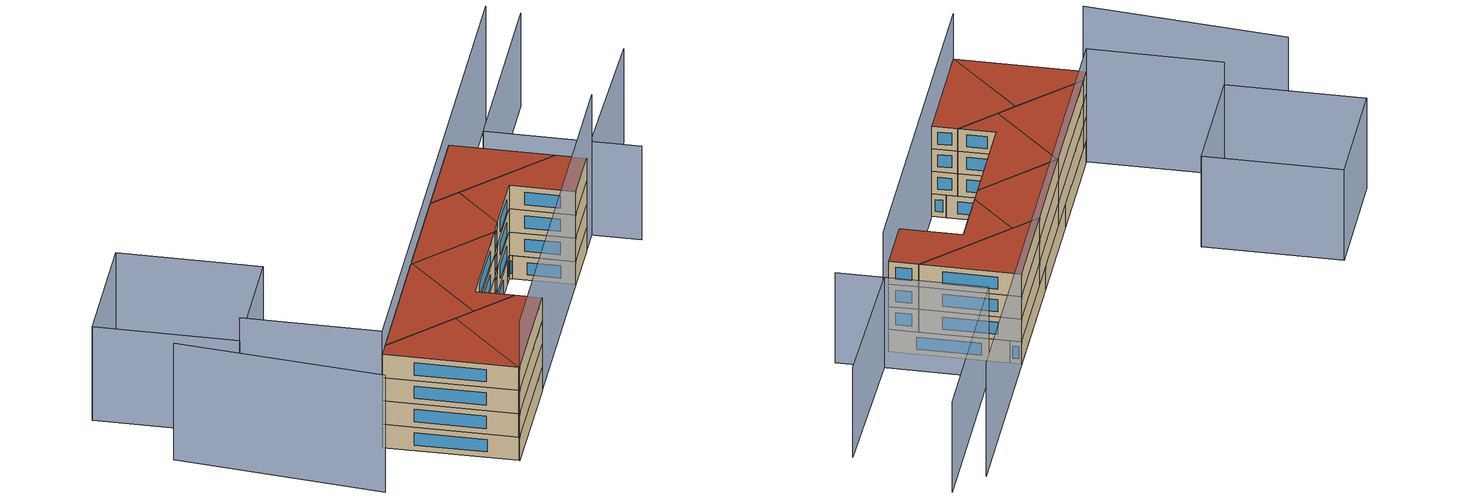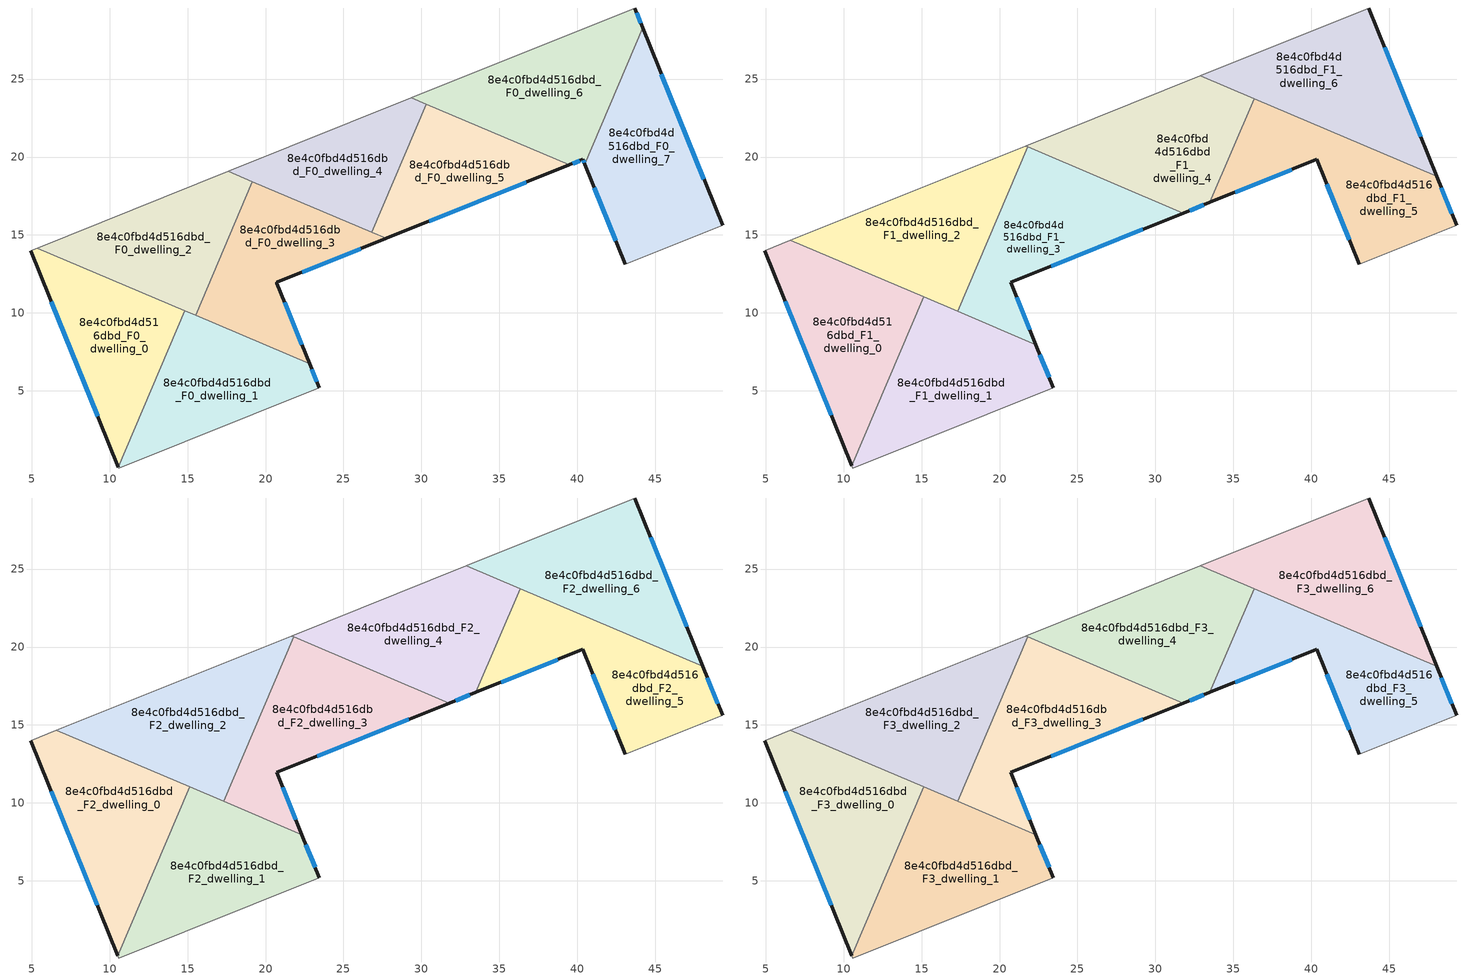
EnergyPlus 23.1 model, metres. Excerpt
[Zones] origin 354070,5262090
8e4c0fbd4d516dbd_F0_dwelling_0
 floor ground (EU_floor_Construction): 14.82,10.14 10.56,0.11 4.95,13.99 5.36,14.15 z0
 wall outside (EU_wall_Construction): 4.95,13.99 10.56,0.11 z0:3
 wall to 8e4c0fbd4d516dbd_F0_dwelling_1 (EU_wall_Construction): 10.56,0.11 14.82,10.14 z0:3
 wall adiabatic (EU_wall_Construction): 5.36,14.15 4.95,13.99 z0:3
 wall to 8e4c0fbd4d516dbd_F0_dwelling_2 (EU_wall_Construction): 14.82,10.14 5.36,14.15 z0:3
 window (EU_Window_Construction): 6.27,10.73 9.24,3.37 z0.7:2.3
8e4c0fbd4d516dbd_F0_dwelling_1
 floor ground (EU_floor_Construction): 22.82,6.74 23.44,5.21 10.58,0.05 10.56,0.11 14.82,10.14 z0
 wall outside (EU_wall_Construction): 23.44,5.21 22.82,6.74 z0:3
 wall adiabatic (EU_wall_Construction): 10.56,0.11 10.58,0.05 23.44,5.21 z0:3
 wall to 8e4c0fbd4d516dbd_F0_dwelling_3 (EU_wall_Construction): 22.82,6.74 15.51,9.84 z0:3
 wall to 8e4c0fbd4d516dbd_F0_dwelling_2 (EU_wall_Construction): 15.51,9.84 14.82,10.14 z0:3
 window (EU_Window_Construction): 23.3,5.57 22.97,6.38 z0.7:2.3
8e4c0fbd4d516dbd_F0_dwelling_2
 floor ground (EU_floor_Construction): 19.16,18.43 15.51,9.84 5.36,14.15 17.61,19.08 z0
 wall to 8e4c0fbd4d516dbd_F0_dwelling_3 (EU_wall_Construction): 15.51,9.84 19.16,18.43 z0:3
 wall adiabatic (EU_wall_Construction): 17.61,19.08 5.36,14.15 z0:3
 wall to 8e4c0fbd4d516dbd_F0_dwelling_4 (EU_wall_Construction): 19.16,18.43 17.61,19.08 z0:3
 ceiling adiabatic (EU_roof_Construction): 15.88,10.71 19.16,18.43 17.61,19.08 6.59,14.65 z3; 15.51,9.84 15.88,10.71 15.12,11.03 14.76,10.16 z3
8e4c0fbd4d516dbd_F0_dwelling_3
 floor ground (EU_floor_Construction): 27.75,14.78 20.72,11.95 20.73,11.91 22.82,6.74 15.51,9.84 19.16,18.43 z0
 wall outside (EU_wall_Construction): 22.82,6.74 20.73,11.91 20.72,11.95 27.75,14.78 z0:3
 wall to 8e4c0fbd4d516dbd_F0_dwelling_5 (EU_wall_Construction): 27.75,14.78 26.81,15.18 z0:3
 wall to 8e4c0fbd4d516dbd_F0_dwelling_4 (EU_wall_Construction): 26.81,15.18 19.16,18.43 z0:3
 window (EU_Window_Construction): 22.33,7.95 21.22,10.7 / 22.37,12.61 26.1,14.11 z0.7:2.3
 ceiling adiabatic (EU_roof_Construction): 17.32,10.09 20.6,17.81 19.16,18.43 15.88,10.71 z3; 22.82,6.74 22.33,7.97 15.88,10.71 15.51,9.84 z3
8e4c0fbd4d516dbd_F0_dwelling_4
 floor ground (EU_floor_Construction): 30.3,23.4 26.81,15.18 17.61,19.08 29.36,23.8 z0
 wall to 8e4c0fbd4d516dbd_F0_dwelling_5 (EU_wall_Construction): 26.81,15.18 30.3,23.4 z0:3
 wall adiabatic (EU_wall_Construction): 29.36,23.8 17.61,19.08 z0:3
 wall to 8e4c0fbd4d516dbd_F0_dwelling_6 (EU_wall_Construction): 30.3,23.4 29.36,23.8 z0:3
 ceiling adiabatic (EU_roof_Construction): 20.6,17.81 21.8,20.64 21.65,20.71 17.61,19.08 z3
8e4c0fbd4d516dbd_F0_dwelling_5
 floor ground (EU_floor_Construction): 39.5,19.5 27.75,14.78 26.81,15.18 30.3,23.4 z0
 wall outside (EU_wall_Construction): 27.75,14.78 39.5,19.5 z0:3
 wall to 8e4c0fbd4d516dbd_F0_dwelling_6 (EU_wall_Construction): 39.5,19.5 30.3,23.4 z0:3
 window (EU_Window_Construction): 30.51,15.89 36.74,18.39 z0.7:2.3
8e4c0fbd4d516dbd_F0_dwelling_6
 floor ground (EU_floor_Construction): 43.68,29.56 44.19,28.29 40.48,19.55 40.36,19.85 39.5,19.5 29.36,23.8 z0
 wall outside (EU_wall_Construction): 44.19,28.29 43.68,29.56 / 39.5,19.5 40.36,19.85 40.48,19.55 z0:3
 wall adiabatic (EU_wall_Construction): 43.68,29.56 29.36,23.8 z0:3
 wall to 8e4c0fbd4d516dbd_F0_dwelling_7 (EU_wall_Construction): 40.48,19.55 44.19,28.29 z0:3
 window (EU_Window_Construction): 44.07,28.59 43.8,29.26 / 40.39,19.78 40.46,19.62 / 39.7,19.58 40.16,19.76 z0.7:2.3
8e4c0fbd4d516dbd_F0_dwelling_7
 floor ground (EU_floor_Construction): 44.19,28.29 49.32,15.61 43.09,13.11 40.48,19.55 z0
 wall outside (EU_wall_Construction): 40.48,19.55 43.09,13.11 / 49.32,15.61 44.19,28.29 z0:3
 wall adiabatic (EU_wall_Construction): 43.09,13.11 49.32,15.61 z0:3
 window (EU_Window_Construction): 41.1,18.04 42.48,14.62 / 48.12,18.59 45.4,25.32 z0.7:2.3
8e4c0fbd4d516dbd_F1_dwelling_0
 floor to 8e4c0fbd4d516dbd_F0_dwelling_0 (EU_floor_Construction): 14.76,10.16 10.53,0.19 4.95,13.99 5.36,14.15 z3
 floor to 8e4c0fbd4d516dbd_F0_dwelling_2 (EU_floor_Construction): 15.12,11.03 14.76,10.16 5.36,14.15 6.59,14.65 z3
 wall outside (EU_wall_Construction): 4.95,13.99 10.53,0.19 z3:6
 wall to 8e4c0fbd4d516dbd_F1_dwelling_1 (EU_wall_Construction): 10.53,0.19 15.12,11.03 z3:6
 wall adiabatic (EU_wall_Construction): 6.59,14.65 4.95,13.99 z3:6
 wall to 8e4c0fbd4d516dbd_F1_dwelling_2 (EU_wall_Construction): 15.12,11.03 6.59,14.65 z3:6
 window (EU_Window_Construction): 6.26,10.75 9.22,3.43 z3.7:5.3
8e4c0fbd4d516dbd_F1_dwelling_1
 floor to 8e4c0fbd4d516dbd_F0_dwelling_1 (EU_floor_Construction): 22.82,6.74 23.44,5.21 10.58,0.05 10.56,0.11 14.82,10.14 z3
 floor to 8e4c0fbd4d516dbd_F0_dwelling_0 (EU_floor_Construction): 14.82,10.14 10.56,0.11 10.53,0.19 14.76,10.16 z3
 floor adiabatic (EU_floor_Construction): 22.33,7.97 22.82,6.74 14.76,10.16 15.12,11.03 z3
 wall outside (EU_wall_Construction): 23.44,5.21 22.33,7.97 z3:6
 wall adiabatic (EU_wall_Construction): 10.53,0.19 10.58,0.05 23.44,5.21 z3:6
 wall to 8e4c0fbd4d516dbd_F1_dwelling_3 (EU_wall_Construction): 22.33,7.97 17.32,10.09 z3:6
 wall to 8e4c0fbd4d516dbd_F1_dwelling_2 (EU_wall_Construction): 17.32,10.09 15.12,11.03 z3:6
 window (EU_Window_Construction): 23.18,5.86 22.59,7.32 z3.7:5.3
8e4c0fbd4d516dbd_F1_dwelling_2
 floor adiabatic (EU_floor_Construction): 21.8,20.64 17.32,10.09 6.59,14.65 21.65,20.71 z3
 wall to 8e4c0fbd4d516dbd_F1_dwelling_3 (EU_wall_Construction): 17.32,10.09 21.8,20.64 z3:6
 wall adiabatic (EU_wall_Construction): 21.65,20.71 6.59,14.65 z3:6
 wall to 8e4c0fbd4d516dbd_F1_dwelling_4 (EU_wall_Construction): 21.8,20.64 21.65,20.71 z3:6
8e4c0fbd4d516dbd_F1_dwelling_3
 floor to 8e4c0fbd4d516dbd_F0_dwelling_3 (EU_floor_Construction): 27.75,14.78 20.72,11.95 20.73,11.91 22.33,7.97 17.32,10.09 20.6,17.81 z3
 floor to 8e4c0fbd4d516dbd_F0_dwelling_4 (EU_floor_Construction): 28.01,18.01 26.81,15.18 20.6,17.81 21.8,20.64 z3
 floor to 8e4c0fbd4d516dbd_F0_dwelling_5 (EU_floor_Construction): 31.79,16.4 27.75,14.78 26.81,15.18 28.01,18.01 z3
 wall outside (EU_wall_Construction): 22.33,7.97 20.72,11.95 31.79,16.4 z3:6
 wall to 8e4c0fbd4d516dbd_F1_dwelling_4 (EU_wall_Construction): 31.79,16.4 21.8,20.64 z3:6
 window (EU_Window_Construction): 21.95,8.9 21.09,11.02 / 23.32,13 29.19,15.36 z3.7:5.3
8e4c0fbd4d516dbd_F1_dwelling_4
 floor to 8e4c0fbd4d516dbd_F0_dwelling_5 (EU_floor_Construction): 35.28,21.29 33.5,17.09 31.79,16.4 28.01,18.01 30.3,23.4 z3
 floor to 8e4c0fbd4d516dbd_F0_dwelling_4 (EU_floor_Construction): 30.3,23.4 28.01,18.01 21.65,20.71 29.36,23.8 z3
 floor to 8e4c0fbd4d516dbd_F0_dwelling_6 (EU_floor_Construction): 36.33,23.75 35.28,21.29 29.36,23.8 32.88,25.22 z3
 wall outside (EU_wall_Construction): 31.79,16.4 33.5,17.09 z3:6
 wall adiabatic (EU_wall_Construction): 32.88,25.22 21.65,20.71 z3:6
 wall to 8e4c0fbd4d516dbd_F1_dwelling_5 (EU_wall_Construction): 33.5,17.09 36.33,23.75 z3:6
 wall to 8e4c0fbd4d516dbd_F1_dwelling_6 (EU_wall_Construction): 36.33,23.75 32.88,25.22 z3:6
 window (EU_Window_Construction): 32.19,16.56 33.1,16.93 z3.7:5.3
8e4c0fbd4d516dbd_F1_dwelling_5
 floor to 8e4c0fbd4d516dbd_F0_dwelling_5 (EU_floor_Construction): 39.5,19.5 33.5,17.09 35.28,21.29 z3
 floor to 8e4c0fbd4d516dbd_F0_dwelling_7 (EU_floor_Construction): 48.04,18.78 49.32,15.61 43.09,13.11 40.48,19.55 41.36,21.62 z3
 floor to 8e4c0fbd4d516dbd_F0_dwelling_6 (EU_floor_Construction): 41.36,21.61 40.48,19.55 40.36,19.85 39.5,19.5 35.28,21.29 36.33,23.75 z3
 wall outside (EU_wall_Construction): 49.32,15.61 48.04,18.78 / 33.5,17.09 40.36,19.85 43.09,13.11 z3:6
 wall adiabatic (EU_wall_Construction): 43.09,13.11 49.32,15.61 z3:6
 wall to 8e4c0fbd4d516dbd_F1_dwelling_6 (EU_wall_Construction): 48.04,18.78 36.33,23.75 z3:6
 window (EU_Window_Construction): 49.02,16.35 48.34,18.03 / 41,18.26 42.45,14.69 / 35.11,17.73 38.75,19.2 z3.7:5.3
8e4c0fbd4d516dbd_F1_dwelling_6
 floor to 8e4c0fbd4d516dbd_F0_dwelling_6 (EU_floor_Construction): 43.68,29.56 44.19,28.29 41.36,21.61 32.88,25.22 z3
 floor to 8e4c0fbd4d516dbd_F0_dwelling_7 (EU_floor_Construction): 44.19,28.29 48.04,18.78 41.36,21.61 z3
 wall outside (EU_wall_Construction): 48.04,18.78 43.68,29.56 z3:6
 wall adiabatic (EU_wall_Construction): 43.68,29.56 32.88,25.22 z3:6
 window (EU_Window_Construction): 47.02,21.31 44.71,27.03 z3.7:5.3
8e4c0fbd4d516dbd_F2_dwelling_0
 floor to 8e4c0fbd4d516dbd_F1_dwelling_0 (EU_floor_Construction): 15.12,11.03 10.53,0.19 4.95,13.99 6.59,14.65 z6
 wall outside (EU_wall_Construction): 4.95,13.99 10.53,0.19 z6:9
 wall to 8e4c0fbd4d516dbd_F2_dwelling_1 (EU_wall_Construction): 10.53,0.19 15.12,11.03 z6:9
 wall adiabatic (EU_wall_Construction): 6.59,14.65 4.95,13.99 z6:9
 wall to 8e4c0fbd4d516dbd_F2_dwelling_2 (EU_wall_Construction): 15.12,11.03 6.59,14.65 z6:9
 window (EU_Window_Construction): 6.26,10.75 9.22,3.43 z6.7:8.3
8e4c0fbd4d516dbd_F2_dwelling_1
 floor to 8e4c0fbd4d516dbd_F1_dwelling_1 (EU_floor_Construction): 22.33,7.97 23.44,5.21 10.58,0.05 10.53,0.19 15.12,11.03 z6
 wall outside (EU_wall_Construction): 23.44,5.21 22.33,7.97 z6:9
 wall adiabatic (EU_wall_Construction): 10.53,0.19 10.58,0.05 23.44,5.21 z6:9
 wall to 8e4c0fbd4d516dbd_F2_dwelling_3 (EU_wall_Construction): 22.33,7.97 17.32,10.09 z6:9
 wall to 8e4c0fbd4d516dbd_F2_dwelling_2 (EU_wall_Construction): 17.32,10.09 15.12,11.03 z6:9
 window (EU_Window_Construction): 23.18,5.86 22.59,7.32 z6.7:8.3
8e4c0fbd4d516dbd_F2_dwelling_2
 floor to 8e4c0fbd4d516dbd_F1_dwelling_2 (EU_floor_Construction): 21.8,20.64 17.32,10.09 6.59,14.65 21.65,20.71 z6
 wall to 8e4c0fbd4d516dbd_F2_dwelling_3 (EU_wall_Construction): 17.32,10.09 21.8,20.64 z6:9
 wall adiabatic (EU_wall_Construction): 21.65,20.71 6.59,14.65 z6:9
 wall to 8e4c0fbd4d516dbd_F2_dwelling_4 (EU_wall_Construction): 21.8,20.64 21.65,20.71 z6:9
8e4c0fbd4d516dbd_F2_dwelling_3
 floor to 8e4c0fbd4d516dbd_F1_dwelling_3 (EU_floor_Construction): 31.79,16.4 20.72,11.95 22.33,7.97 17.32,10.09 21.8,20.64 z6
 wall outside (EU_wall_Construction): 22.33,7.97 20.72,11.95 31.79,16.4 z6:9
 wall to 8e4c0fbd4d516dbd_F2_dwelling_4 (EU_wall_Construction): 31.79,16.4 21.8,20.64 z6:9
 window (EU_Window_Construction): 21.95,8.9 21.09,11.02 / 23.32,13 29.19,15.36 z6.7:8.3
8e4c0fbd4d516dbd_F2_dwelling_4
 floor to 8e4c0fbd4d516dbd_F1_dwelling_4 (EU_floor_Construction): 36.33,23.75 33.5,17.09 31.79,16.4 21.65,20.71 32.88,25.22 z6
 wall outside (EU_wall_Construction): 31.79,16.4 33.5,17.09 z6:9
 wall adiabatic (EU_wall_Construction): 32.88,25.22 21.65,20.71 z6:9
 wall to 8e4c0fbd4d516dbd_F2_dwelling_5 (EU_wall_Construction): 33.5,17.09 36.33,23.75 z6:9
 wall to 8e4c0fbd4d516dbd_F2_dwelling_6 (EU_wall_Construction): 36.33,23.75 32.88,25.22 z6:9
 window (EU_Window_Construction): 32.19,16.56 33.1,16.93 z6.7:8.3
8e4c0fbd4d516dbd_F2_dwelling_5
 floor to 8e4c0fbd4d516dbd_F1_dwelling_5 (EU_floor_Construction): 48.04,18.78 49.32,15.61 43.09,13.11 40.36,19.85 33.5,17.09 36.33,23.75 z6
 wall outside (EU_wall_Construction): 49.32,15.61 48.04,18.78 / 33.5,17.09 40.36,19.85 43.09,13.11 z6:9
 wall adiabatic (EU_wall_Construction): 43.09,13.11 49.32,15.61 z6:9
 wall to 8e4c0fbd4d516dbd_F2_dwelling_6 (EU_wall_Construction): 48.04,18.78 36.33,23.75 z6:9
 window (EU_Window_Construction): 49.02,16.35 48.34,18.03 / 41,18.26 42.45,14.69 / 35.11,17.73 38.75,19.2 z6.7:8.3
8e4c0fbd4d516dbd_F2_dwelling_6
 floor to 8e4c0fbd4d516dbd_F1_dwelling_6 (EU_floor_Construction): 43.68,29.56 48.04,18.78 32.88,25.22 z6
 wall outside (EU_wall_Construction): 48.04,18.78 43.68,29.56 z6:9
 wall adiabatic (EU_wall_Construction): 43.68,29.56 32.88,25.22 z6:9
 window (EU_Window_Construction): 47.02,21.31 44.71,27.03 z6.7:8.3
8e4c0fbd4d516dbd_F3_dwelling_0
 floor to 8e4c0fbd4d516dbd_F2_dwelling_0 (EU_floor_Construction): 15.12,11.03 10.53,0.19 4.95,13.99 6.59,14.65 z9
 wall outside (EU_wall_Construction): 4.95,13.99 10.53,0.19 z9:12
 wall to 8e4c0fbd4d516dbd_F3_dwelling_1 (EU_wall_Construction): 10.53,0.19 15.12,11.03 z9:12
 wall adiabatic (EU_wall_Construction): 6.59,14.65 4.95,13.99 z9:12
 wall to 8e4c0fbd4d516dbd_F3_dwelling_2 (EU_wall_Construction): 15.12,11.03 6.59,14.65 z9:12
 window (EU_Window_Construction): 6.26,10.75 9.22,3.43 z9.7:11.3
 roof outside (EU_roof_Construction): 10.53,0.19 15.12,11.03 6.59,14.65 4.95,13.99 z12
8e4c0fbd4d516dbd_F3_dwelling_1
 floor to 8e4c0fbd4d516dbd_F2_dwelling_1 (EU_floor_Construction): 22.33,7.97 23.44,5.21 10.58,0.05 10.53,0.19 15.12,11.03 z9
 wall outside (EU_wall_Construction): 23.44,5.21 22.33,7.97 z9:12
 wall adiabatic (EU_wall_Construction): 10.53,0.19 10.58,0.05 23.44,5.21 z9:12
 wall to 8e4c0fbd4d516dbd_F3_dwelling_3 (EU_wall_Construction): 22.33,7.97 17.32,10.09 z9:12
 wall to 8e4c0fbd4d516dbd_F3_dwelling_2 (EU_wall_Construction): 17.32,10.09 15.12,11.03 z9:12
 window (EU_Window_Construction): 23.18,5.86 22.59,7.32 z9.7:11.3
 roof outside (EU_roof_Construction): 23.44,5.21 22.33,7.97 15.12,11.03 10.53,0.19 10.58,0.05 z12
8e4c0fbd4d516dbd_F3_dwelling_2
 floor to 8e4c0fbd4d516dbd_F2_dwelling_2 (EU_floor_Construction): 21.8,20.64 17.32,10.09 6.59,14.65 21.65,20.71 z9
 wall to 8e4c0fbd4d516dbd_F3_dwelling_3 (EU_wall_Construction): 17.32,10.09 21.8,20.64 z9:12
 wall adiabatic (EU_wall_Construction): 21.65,20.71 6.59,14.65 z9:12
 wall to 8e4c0fbd4d516dbd_F3_dwelling_4 (EU_wall_Construction): 21.8,20.64 21.65,20.71 z9:12
 roof outside (EU_roof_Construction): 17.32,10.09 21.8,20.64 21.65,20.71 6.59,14.65 z12
8e4c0fbd4d516dbd_F3_dwelling_3
 floor to 8e4c0fbd4d516dbd_F2_dwelling_3 (EU_floor_Construction): 31.79,16.4 20.72,11.95 22.33,7.97 17.32,10.09 21.8,20.64 z9
 wall outside (EU_wall_Construction): 22.33,7.97 20.72,11.95 31.79,16.4 z9:12
 wall to 8e4c0fbd4d516dbd_F3_dwelling_4 (EU_wall_Construction): 31.79,16.4 21.8,20.64 z9:12
 window (EU_Window_Construction): 21.95,8.9 21.09,11.02 / 23.32,13 29.19,15.36 z9.7:11.3
 roof outside (EU_roof_Construction): 31.79,16.4 21.8,20.64 17.32,10.09 22.33,7.97 20.72,11.95 z12
8e4c0fbd4d516dbd_F3_dwelling_4
 floor to 8e4c0fbd4d516dbd_F2_dwelling_4 (EU_floor_Construction): 36.33,23.75 33.5,17.09 31.79,16.4 21.65,20.71 32.88,25.22 z9
 wall outside (EU_wall_Construction): 31.79,16.4 33.5,17.09 z9:12
 wall adiabatic (EU_wall_Construction): 32.88,25.22 21.65,20.71 z9:12
 wall to 8e4c0fbd4d516dbd_F3_dwelling_5 (EU_wall_Construction): 33.5,17.09 36.33,23.75 z9:12
 wall to 8e4c0fbd4d516dbd_F3_dwelling_6 (EU_wall_Construction): 36.33,23.75 32.88,25.22 z9:12
 window (EU_Window_Construction): 32.19,16.56 33.1,16.93 z9.7:11.3
 roof outside (EU_roof_Construction): 33.5,17.09 36.33,23.75 32.88,25.22 21.65,20.71 31.79,16.4 z12
8e4c0fbd4d516dbd_F3_dwelling_5
 floor to 8e4c0fbd4d516dbd_F2_dwelling_5 (EU_floor_Construction): 48.04,18.78 49.32,15.61 43.09,13.11 40.36,19.85 33.5,17.09 36.33,23.75 z9
 wall outside (EU_wall_Construction): 49.32,15.61 48.04,18.78 / 33.5,17.09 40.36,19.85 43.09,13.11 z9:12
 wall adiabatic (EU_wall_Construction): 43.09,13.11 49.32,15.61 z9:12
 wall to 8e4c0fbd4d516dbd_F3_dwelling_6 (EU_wall_Construction): 48.04,18.78 36.33,23.75 z9:12
 window (EU_Window_Construction): 49.02,16.35 48.34,18.03 / 41,18.26 42.45,14.69 / 35.11,17.73 38.75,19.2 z9.7:11.3
 roof outside (EU_roof_Construction): 49.32,15.61 48.04,18.78 36.33,23.75 33.5,17.09 40.36,19.85 43.09,13.11 z12
8e4c0fbd4d516dbd_F3_dwelling_6
 floor to 8e4c0fbd4d516dbd_F2_dwelling_6 (EU_floor_Construction): 43.68,29.56 48.04,18.78 32.88,25.22 z9
 wall outside (EU_wall_Construction): 48.04,18.78 43.68,29.56 z9:12
 wall adiabatic (EU_wall_Construction): 43.68,29.56 32.88,25.22 z9:12
 window (EU_Window_Construction): 47.02,21.31 44.71,27.03 z9.7:11.3
 roof outside (EU_roof_Construction): 48.04,18.78 43.68,29.56 32.88,25.22 z12
shading: 10.58,0.05 52.38,16.84 z0:18; 52.34,16.95 69.68,23.52 / 54.39,11.79 47.93,27.86 / 47.93,27.86 69.8,36.65 / -0.88,28.41 -6.92,43.34 / -6.92,43.34 6.8,48.89 / 6.8,48.89 12.84,33.95 / 12.84,33.95 -0.88,28.41 z0:12; -8.91,31.84 -2.3,9.1 / 65.1,38.19 4.92,13.98 / 4.92,13.98 -0.89,28.44 z0:15
[Building]
EU S2 Campaign: North Axis=0; Terrain=City; Solar Distribution=FullExterior
[Site:Location]
Budapest.Ferenc.Liszt.Intl.AP: Latitude=47.437; Longitude=19.256; Time Zone=1; Elevation=185
[SizingPeriod:WeatherFileDays]
AnnualSizingPeriod: Begin Month=1; Begin Day of Month=1; End Month=12; End Day of Month=31; Day of Week for Start Day=Monday; Use Weather File Daylight Saving Period=No; Use Weather File Rain and Snow Indicators=No
[MATERIAL]
EU_InternalMass_Material: Roughness=MediumRough; Thickness=0.1; Conductivity=1; Density=1800; Specific Heat=900; Thermal Absorptance=0.9; Solar Absorptance=0.7; Visible Absorptance=0.7
[MATERIAL:NOMASS] Roughness=MediumRough; Thermal Absorptance=0.9; Solar Absorptance=0.7; Visible Absorptance=0.7
Name | Thermal Resistance
EU_wall_NoMass | 0.832559
EU_roof_NoMass | 1.39638
EU_floor_NoMass | 0.872794
[WINDOWMATERIAL:SIMPLEGLAZINGSYSTEM]
EU_Window_SimpleGlazing: UFactor=2.79869; Solar Heat Gain Coefficient=0.75; Visible Transmittance=0.75
[CONSTRUCTION]
EU_wall_Construction: EU_wall_NoMass
EU_roof_Construction: EU_roof_NoMass
EU_floor_Construction: EU_floor_NoMass
EU_Window_Construction: EU_Window_SimpleGlazing
EU_InternalMass_Construction: EU_InternalMass_Material
[ZONE] Type=1; Multiplier=1; Ceiling Height=autocalculate; Floor Area=autocalculate; Part of Total Floor Area=Yes
Name | Volume
8e4c0fbd4d516dbd_F0_dwelling_0 | 177.802
8e4c0fbd4d516dbd_F1_dwelling_0; 8e4c0fbd4d516dbd_F2_dwelling_0; 8e4c0fbd4d516dbd_F3_dwelling_0 | 203.159
8e4c0fbd4d516dbd_F0_dwelling_1 | 177.775
8e4c0fbd4d516dbd_F1_dwelling_1; 8e4c0fbd4d516dbd_F2_dwelling_1; 8e4c0fbd4d516dbd_F3_dwelling_1 | 203.19
8e4c0fbd4d516dbd_F0_dwelling_2 | 177.764
8e4c0fbd4d516dbd_F1_dwelling_2; 8e4c0fbd4d516dbd_F2_dwelling_2; 8e4c0fbd4d516dbd_F3_dwelling_2; 8e4c0fbd4d516dbd_F1_dwelling_4; 8e4c0fbd4d516dbd_F2_dwelling_4; 8e4c0fbd4d516dbd_F3_dwelling_4 | 203.164
8e4c0fbd4d516dbd_F0_dwelling_3 | 177.768
8e4c0fbd4d516dbd_F1_dwelling_3; 8e4c0fbd4d516dbd_F2_dwelling_3; 8e4c0fbd4d516dbd_F3_dwelling_3 | 203.155
8e4c0fbd4d516dbd_F0_dwelling_4 | 147.595
8e4c0fbd4d516dbd_F0_dwelling_5 | 147.606
8e4c0fbd4d516dbd_F1_dwelling_5; 8e4c0fbd4d516dbd_F2_dwelling_5; 8e4c0fbd4d516dbd_F3_dwelling_5 | 203.185
8e4c0fbd4d516dbd_F0_dwelling_6 | 207.95
8e4c0fbd4d516dbd_F1_dwelling_6; 8e4c0fbd4d516dbd_F2_dwelling_6; 8e4c0fbd4d516dbd_F3_dwelling_6 | 203.182
8e4c0fbd4d516dbd_F0_dwelling_7 | 207.941
[INTERNALMASS] Construction=EU_InternalMass_Construction
Name | Zone or ZoneList | Surface Area
8e4c0fbd4d516dbd_F0_dwelling_0_EU_InternalMass | 8e4c0fbd4d516dbd_F0_dwelling_0 | 59.2693
8e4c0fbd4d516dbd_F0_dwelling_1_EU_InternalMass | 8e4c0fbd4d516dbd_F0_dwelling_1 | 59.2619
8e4c0fbd4d516dbd_F0_dwelling_2_EU_InternalMass | 8e4c0fbd4d516dbd_F0_dwelling_2 | 59.2555
8e4c0fbd4d516dbd_F0_dwelling_3_EU_InternalMass | 8e4c0fbd4d516dbd_F0_dwelling_3 | 59.2561
8e4c0fbd4d516dbd_F0_dwelling_4_EU_InternalMass | 8e4c0fbd4d516dbd_F0_dwelling_4 | 49.1939
8e4c0fbd4d516dbd_F0_dwelling_5_EU_InternalMass | 8e4c0fbd4d516dbd_F0_dwelling_5 | 49.2048
8e4c0fbd4d516dbd_F0_dwelling_6_EU_InternalMass | 8e4c0fbd4d516dbd_F0_dwelling_6 | 69.3163
8e4c0fbd4d516dbd_F0_dwelling_7_EU_InternalMass | 8e4c0fbd4d516dbd_F0_dwelling_7 | 69.3151
8e4c0fbd4d516dbd_F1_dwelling_0_EU_InternalMass | 8e4c0fbd4d516dbd_F1_dwelling_0 | 67.7198
8e4c0fbd4d516dbd_F1_dwelling_1_EU_InternalMass | 8e4c0fbd4d516dbd_F1_dwelling_1 | 67.7326
8e4c0fbd4d516dbd_F1_dwelling_2_EU_InternalMass | 8e4c0fbd4d516dbd_F1_dwelling_2 | 67.7193
8e4c0fbd4d516dbd_F1_dwelling_3_EU_InternalMass | 8e4c0fbd4d516dbd_F1_dwelling_3 | 67.7203
8e4c0fbd4d516dbd_F1_dwelling_4_EU_InternalMass | 8e4c0fbd4d516dbd_F1_dwelling_4 | 67.7213
8e4c0fbd4d516dbd_F1_dwelling_5_EU_InternalMass | 8e4c0fbd4d516dbd_F1_dwelling_5 | 67.7284
8e4c0fbd4d516dbd_F1_dwelling_6_EU_InternalMass | 8e4c0fbd4d516dbd_F1_dwelling_6 | 67.7272
8e4c0fbd4d516dbd_F2_dwelling_0_EU_InternalMass | 8e4c0fbd4d516dbd_F2_dwelling_0 | 67.7198
8e4c0fbd4d516dbd_F2_dwelling_1_EU_InternalMass | 8e4c0fbd4d516dbd_F2_dwelling_1 | 67.7326
8e4c0fbd4d516dbd_F2_dwelling_2_EU_InternalMass | 8e4c0fbd4d516dbd_F2_dwelling_2 | 67.7193
8e4c0fbd4d516dbd_F2_dwelling_3_EU_InternalMass | 8e4c0fbd4d516dbd_F2_dwelling_3 | 67.7203
8e4c0fbd4d516dbd_F2_dwelling_4_EU_InternalMass | 8e4c0fbd4d516dbd_F2_dwelling_4 | 67.7213
8e4c0fbd4d516dbd_F2_dwelling_5_EU_InternalMass | 8e4c0fbd4d516dbd_F2_dwelling_5 | 67.7284
8e4c0fbd4d516dbd_F2_dwelling_6_EU_InternalMass | 8e4c0fbd4d516dbd_F2_dwelling_6 | 67.7272
8e4c0fbd4d516dbd_F3_dwelling_0_EU_InternalMass | 8e4c0fbd4d516dbd_F3_dwelling_0 | 67.7198
8e4c0fbd4d516dbd_F3_dwelling_1_EU_InternalMass | 8e4c0fbd4d516dbd_F3_dwelling_1 | 67.7326
8e4c0fbd4d516dbd_F3_dwelling_2_EU_InternalMass | 8e4c0fbd4d516dbd_F3_dwelling_2 | 67.7193
8e4c0fbd4d516dbd_F3_dwelling_3_EU_InternalMass | 8e4c0fbd4d516dbd_F3_dwelling_3 | 67.7203
8e4c0fbd4d516dbd_F3_dwelling_4_EU_InternalMass | 8e4c0fbd4d516dbd_F3_dwelling_4 | 67.7213
8e4c0fbd4d516dbd_F3_dwelling_5_EU_InternalMass | 8e4c0fbd4d516dbd_F3_dwelling_5 | 67.7284
8e4c0fbd4d516dbd_F3_dwelling_6_EU_InternalMass | 8e4c0fbd4d516dbd_F3_dwelling_6 | 67.7272
[OTHEREQUIPMENT] Fuel Type=Electricity; Design Level Calculation Method=Watts/Area; Power per Zone Floor Area=1; Fraction Latent=0; Fraction Radiant=0; Fraction Lost=0; Carbon Dioxide Generation Rate=0; EndUse Subcategory=EU_Step8_InternalGains
Name | Zone or ZoneList or Space or SpaceList | Schedule
EU_Step8_InternalGain_8e4c0fbd4d516dbd_F0_dwelling_0_f000 | 8e4c0fbd4d516dbd_F0_dwelling_0 | EU_Step8_GainSchedule_8e4c0fbd4d516dbd_F0_dwelling_0_f000
EU_Step8_InternalGain_8e4c0fbd4d516dbd_F0_dwelling_1_f000 | 8e4c0fbd4d516dbd_F0_dwelling_1 | EU_Step8_GainSchedule_8e4c0fbd4d516dbd_F0_dwelling_1_f000
EU_Step8_InternalGain_8e4c0fbd4d516dbd_F0_dwelling_2_f000 | 8e4c0fbd4d516dbd_F0_dwelling_2 | EU_Step8_GainSchedule_8e4c0fbd4d516dbd_F0_dwelling_2_f000
EU_Step8_InternalGain_8e4c0fbd4d516dbd_F0_dwelling_3_f000 | 8e4c0fbd4d516dbd_F0_dwelling_3 | EU_Step8_GainSchedule_8e4c0fbd4d516dbd_F0_dwelling_3_f000
EU_Step8_InternalGain_8e4c0fbd4d516dbd_F0_dwelling_4_f000 | 8e4c0fbd4d516dbd_F0_dwelling_4 | EU_Step8_GainSchedule_8e4c0fbd4d516dbd_F0_dwelling_4_f000
EU_Step8_InternalGain_8e4c0fbd4d516dbd_F0_dwelling_5_f000 | 8e4c0fbd4d516dbd_F0_dwelling_5 | EU_Step8_GainSchedule_8e4c0fbd4d516dbd_F0_dwelling_5_f000
EU_Step8_InternalGain_8e4c0fbd4d516dbd_F0_dwelling_6_f000 | 8e4c0fbd4d516dbd_F0_dwelling_6 | EU_Step8_GainSchedule_8e4c0fbd4d516dbd_F0_dwelling_6_f000
EU_Step8_InternalGain_8e4c0fbd4d516dbd_F0_dwelling_7_f000 | 8e4c0fbd4d516dbd_F0_dwelling_7 | EU_Step8_GainSchedule_8e4c0fbd4d516dbd_F0_dwelling_7_f000
EU_Step8_InternalGain_8e4c0fbd4d516dbd_F1_dwelling_0_f000 | 8e4c0fbd4d516dbd_F1_dwelling_0 | EU_Step8_GainSchedule_8e4c0fbd4d516dbd_F1_dwelling_0_f000
EU_Step8_InternalGain_8e4c0fbd4d516dbd_F1_dwelling_1_f000 | 8e4c0fbd4d516dbd_F1_dwelling_1 | EU_Step8_GainSchedule_8e4c0fbd4d516dbd_F1_dwelling_1_f000
EU_Step8_InternalGain_8e4c0fbd4d516dbd_F1_dwelling_2_f000 | 8e4c0fbd4d516dbd_F1_dwelling_2 | EU_Step8_GainSchedule_8e4c0fbd4d516dbd_F1_dwelling_2_f000
EU_Step8_InternalGain_8e4c0fbd4d516dbd_F1_dwelling_3_f000 | 8e4c0fbd4d516dbd_F1_dwelling_3 | EU_Step8_GainSchedule_8e4c0fbd4d516dbd_F1_dwelling_3_f000
EU_Step8_InternalGain_8e4c0fbd4d516dbd_F1_dwelling_4_f000 | 8e4c0fbd4d516dbd_F1_dwelling_4 | EU_Step8_GainSchedule_8e4c0fbd4d516dbd_F1_dwelling_4_f000
EU_Step8_InternalGain_8e4c0fbd4d516dbd_F1_dwelling_5_f000 | 8e4c0fbd4d516dbd_F1_dwelling_5 | EU_Step8_GainSchedule_8e4c0fbd4d516dbd_F1_dwelling_5_f000
EU_Step8_InternalGain_8e4c0fbd4d516dbd_F1_dwelling_6_f000 | 8e4c0fbd4d516dbd_F1_dwelling_6 | EU_Step8_GainSchedule_8e4c0fbd4d516dbd_F1_dwelling_6_f000
EU_Step8_InternalGain_8e4c0fbd4d516dbd_F2_dwelling_0_f000 | 8e4c0fbd4d516dbd_F2_dwelling_0 | EU_Step8_GainSchedule_8e4c0fbd4d516dbd_F2_dwelling_0_f000
EU_Step8_InternalGain_8e4c0fbd4d516dbd_F2_dwelling_1_f000 | 8e4c0fbd4d516dbd_F2_dwelling_1 | EU_Step8_GainSchedule_8e4c0fbd4d516dbd_F2_dwelling_1_f000
EU_Step8_InternalGain_8e4c0fbd4d516dbd_F2_dwelling_2_f000 | 8e4c0fbd4d516dbd_F2_dwelling_2 | EU_Step8_GainSchedule_8e4c0fbd4d516dbd_F2_dwelling_2_f000
EU_Step8_InternalGain_8e4c0fbd4d516dbd_F2_dwelling_3_f000 | 8e4c0fbd4d516dbd_F2_dwelling_3 | EU_Step8_GainSchedule_8e4c0fbd4d516dbd_F2_dwelling_3_f000
EU_Step8_InternalGain_8e4c0fbd4d516dbd_F2_dwelling_4_f000 | 8e4c0fbd4d516dbd_F2_dwelling_4 | EU_Step8_GainSchedule_8e4c0fbd4d516dbd_F2_dwelling_4_f000
EU_Step8_InternalGain_8e4c0fbd4d516dbd_F2_dwelling_5_f000 | 8e4c0fbd4d516dbd_F2_dwelling_5 | EU_Step8_GainSchedule_8e4c0fbd4d516dbd_F2_dwelling_5_f000
EU_Step8_InternalGain_8e4c0fbd4d516dbd_F2_dwelling_6_f000 | 8e4c0fbd4d516dbd_F2_dwelling_6 | EU_Step8_GainSchedule_8e4c0fbd4d516dbd_F2_dwelling_6_f000
EU_Step8_InternalGain_8e4c0fbd4d516dbd_F3_dwelling_0_f000 | 8e4c0fbd4d516dbd_F3_dwelling_0 | EU_Step8_GainSchedule_8e4c0fbd4d516dbd_F3_dwelling_0_f000
EU_Step8_InternalGain_8e4c0fbd4d516dbd_F3_dwelling_1_f000 | 8e4c0fbd4d516dbd_F3_dwelling_1 | EU_Step8_GainSchedule_8e4c0fbd4d516dbd_F3_dwelling_1_f000
EU_Step8_InternalGain_8e4c0fbd4d516dbd_F3_dwelling_2_f000 | 8e4c0fbd4d516dbd_F3_dwelling_2 | EU_Step8_GainSchedule_8e4c0fbd4d516dbd_F3_dwelling_2_f000
EU_Step8_InternalGain_8e4c0fbd4d516dbd_F3_dwelling_3_f000 | 8e4c0fbd4d516dbd_F3_dwelling_3 | EU_Step8_GainSchedule_8e4c0fbd4d516dbd_F3_dwelling_3_f000
EU_Step8_InternalGain_8e4c0fbd4d516dbd_F3_dwelling_4_f000 | 8e4c0fbd4d516dbd_F3_dwelling_4 | EU_Step8_GainSchedule_8e4c0fbd4d516dbd_F3_dwelling_4_f000
EU_Step8_InternalGain_8e4c0fbd4d516dbd_F3_dwelling_5_f000 | 8e4c0fbd4d516dbd_F3_dwelling_5 | EU_Step8_GainSchedule_8e4c0fbd4d516dbd_F3_dwelling_5_f000
EU_Step8_InternalGain_8e4c0fbd4d516dbd_F3_dwelling_6_f000 | 8e4c0fbd4d516dbd_F3_dwelling_6 | EU_Step8_GainSchedule_8e4c0fbd4d516dbd_F3_dwelling_6_f000
[ZONEVENTILATION:DESIGNFLOWRATE] Schedule=EU_AlwaysOn; Design Flow Rate Calculation Method=AirChanges/Hour; Air Changes per Hour=0.475469; Ventilation Type=Natural; Fan Pressure Rise=0; Fan Total Efficiency=1; Constant Term Coefficient=1; Temperature Term Coefficient=0; Velocity Term Coefficient=0; Velocity Squared Term Coefficient=0; Minimum Indoor Temperature=-100; Maximum Indoor Temperature=100; Delta Temperature=-100; Minimum Outdoor Temperature=-100; Maximum Outdoor Temperature=100; Maximum Wind Speed=40
Name | Zone or ZoneList or Space or SpaceList
EU_ConstantAir_8e4c0fbd4d516dbd_F0_dwelling_0 | 8e4c0fbd4d516dbd_F0_dwelling_0
EU_ConstantAir_8e4c0fbd4d516dbd_F0_dwelling_1 | 8e4c0fbd4d516dbd_F0_dwelling_1
EU_ConstantAir_8e4c0fbd4d516dbd_F0_dwelling_2 | 8e4c0fbd4d516dbd_F0_dwelling_2
EU_ConstantAir_8e4c0fbd4d516dbd_F0_dwelling_3 | 8e4c0fbd4d516dbd_F0_dwelling_3
EU_ConstantAir_8e4c0fbd4d516dbd_F0_dwelling_4 | 8e4c0fbd4d516dbd_F0_dwelling_4
EU_ConstantAir_8e4c0fbd4d516dbd_F0_dwelling_5 | 8e4c0fbd4d516dbd_F0_dwelling_5
EU_ConstantAir_8e4c0fbd4d516dbd_F0_dwelling_6 | 8e4c0fbd4d516dbd_F0_dwelling_6
EU_ConstantAir_8e4c0fbd4d516dbd_F0_dwelling_7 | 8e4c0fbd4d516dbd_F0_dwelling_7
EU_ConstantAir_8e4c0fbd4d516dbd_F1_dwelling_0 | 8e4c0fbd4d516dbd_F1_dwelling_0
EU_ConstantAir_8e4c0fbd4d516dbd_F1_dwelling_1 | 8e4c0fbd4d516dbd_F1_dwelling_1
EU_ConstantAir_8e4c0fbd4d516dbd_F1_dwelling_2 | 8e4c0fbd4d516dbd_F1_dwelling_2
EU_ConstantAir_8e4c0fbd4d516dbd_F1_dwelling_3 | 8e4c0fbd4d516dbd_F1_dwelling_3
EU_ConstantAir_8e4c0fbd4d516dbd_F1_dwelling_4 | 8e4c0fbd4d516dbd_F1_dwelling_4
EU_ConstantAir_8e4c0fbd4d516dbd_F1_dwelling_5 | 8e4c0fbd4d516dbd_F1_dwelling_5
EU_ConstantAir_8e4c0fbd4d516dbd_F1_dwelling_6 | 8e4c0fbd4d516dbd_F1_dwelling_6
EU_ConstantAir_8e4c0fbd4d516dbd_F2_dwelling_0 | 8e4c0fbd4d516dbd_F2_dwelling_0
EU_ConstantAir_8e4c0fbd4d516dbd_F2_dwelling_1 | 8e4c0fbd4d516dbd_F2_dwelling_1
EU_ConstantAir_8e4c0fbd4d516dbd_F2_dwelling_2 | 8e4c0fbd4d516dbd_F2_dwelling_2
EU_ConstantAir_8e4c0fbd4d516dbd_F2_dwelling_3 | 8e4c0fbd4d516dbd_F2_dwelling_3
EU_ConstantAir_8e4c0fbd4d516dbd_F2_dwelling_4 | 8e4c0fbd4d516dbd_F2_dwelling_4
EU_ConstantAir_8e4c0fbd4d516dbd_F2_dwelling_5 | 8e4c0fbd4d516dbd_F2_dwelling_5
EU_ConstantAir_8e4c0fbd4d516dbd_F2_dwelling_6 | 8e4c0fbd4d516dbd_F2_dwelling_6
EU_ConstantAir_8e4c0fbd4d516dbd_F3_dwelling_0 | 8e4c0fbd4d516dbd_F3_dwelling_0
EU_ConstantAir_8e4c0fbd4d516dbd_F3_dwelling_1 | 8e4c0fbd4d516dbd_F3_dwelling_1
EU_ConstantAir_8e4c0fbd4d516dbd_F3_dwelling_2 | 8e4c0fbd4d516dbd_F3_dwelling_2
EU_ConstantAir_8e4c0fbd4d516dbd_F3_dwelling_3 | 8e4c0fbd4d516dbd_F3_dwelling_3
EU_ConstantAir_8e4c0fbd4d516dbd_F3_dwelling_4 | 8e4c0fbd4d516dbd_F3_dwelling_4
EU_ConstantAir_8e4c0fbd4d516dbd_F3_dwelling_5 | 8e4c0fbd4d516dbd_F3_dwelling_5
EU_ConstantAir_8e4c0fbd4d516dbd_F3_dwelling_6 | 8e4c0fbd4d516dbd_F3_dwelling_6
[HVACTEMPLATE:THERMOSTAT] Constant Heating Setpoint=20; Constant Cooling Setpoint=50
EU_HeatOnly_8e4c0fbd4d516dbd_F0_dwelling_0; EU_HeatOnly_8e4c0fbd4d516dbd_F0_dwelling_1; EU_HeatOnly_8e4c0fbd4d516dbd_F0_dwelling_2; EU_HeatOnly_8e4c0fbd4d516dbd_F0_dwelling_3; EU_HeatOnly_8e4c0fbd4d516dbd_F0_dwelling_4; EU_HeatOnly_8e4c0fbd4d516dbd_F0_dwelling_5; EU_HeatOnly_8e4c0fbd4d516dbd_F0_dwelling_6; EU_HeatOnly_8e4c0fbd4d516dbd_F0_dwelling_7; EU_HeatOnly_8e4c0fbd4d516dbd_F1_dwelling_0; EU_HeatOnly_8e4c0fbd4d516dbd_F1_dwelling_1; EU_HeatOnly_8e4c0fbd4d516dbd_F1_dwelling_2; EU_HeatOnly_8e4c0fbd4d516dbd_F1_dwelling_3; EU_HeatOnly_8e4c0fbd4d516dbd_F1_dwelling_4; EU_HeatOnly_8e4c0fbd4d516dbd_F1_dwelling_5; EU_HeatOnly_8e4c0fbd4d516dbd_F1_dwelling_6; EU_HeatOnly_8e4c0fbd4d516dbd_F2_dwelling_0; EU_HeatOnly_8e4c0fbd4d516dbd_F2_dwelling_1; EU_HeatOnly_8e4c0fbd4d516dbd_F2_dwelling_2; EU_HeatOnly_8e4c0fbd4d516dbd_F2_dwelling_3; EU_HeatOnly_8e4c0fbd4d516dbd_F2_dwelling_4; EU_HeatOnly_8e4c0fbd4d516dbd_F2_dwelling_5; EU_HeatOnly_8e4c0fbd4d516dbd_F2_dwelling_6; EU_HeatOnly_8e4c0fbd4d516dbd_F3_dwelling_0; EU_HeatOnly_8e4c0fbd4d516dbd_F3_dwelling_1; EU_HeatOnly_8e4c0fbd4d516dbd_F3_dwelling_2; EU_HeatOnly_8e4c0fbd4d516dbd_F3_dwelling_3; EU_HeatOnly_8e4c0fbd4d516dbd_F3_dwelling_4; EU_HeatOnly_8e4c0fbd4d516dbd_F3_dwelling_5; EU_HeatOnly_8e4c0fbd4d516dbd_F3_dwelling_6
[HVACTEMPLATE:ZONE:IDEALLOADSAIRSYSTEM] System Availability Schedule=EU_AlwaysOn; Maximum Heating Supply Air Temperature=50; Minimum Cooling Supply Air Temperature=13; Maximum Heating Supply Air Humidity Ratio=0.0156; Minimum Cooling Supply Air Humidity Ratio=0.0077; Heating Limit=NoLimit; Cooling Limit=NoLimit; Heating Availability Schedule=EU_AlwaysOn; Cooling Availability Schedule=EU_CoolingOff; Dehumidification Control Type=ConstantSensibleHeatRatio; Cooling Sensible Heat Ratio=0.7; Dehumidification Setpoint=60; Humidification Control Type=None; Humidification Setpoint=30; Outdoor Air Method=None; Outdoor Air Flow Rate per Person=0.00944; Outdoor Air Flow Rate per Zone Floor Area=0; Outdoor Air Flow Rate per Zone=0; Demand Controlled Ventilation Type=None; Outdoor Air Economizer Type=NoEconomizer; Heat Recovery Type=None; Sensible Heat Recovery Effectiveness=0.7; Latent Heat Recovery Effectiveness=0.65
Name | Template Thermostat
8e4c0fbd4d516dbd_F0_dwelling_0 | EU_HeatOnly_8e4c0fbd4d516dbd_F0_dwelling_0
8e4c0fbd4d516dbd_F0_dwelling_1 | EU_HeatOnly_8e4c0fbd4d516dbd_F0_dwelling_1
8e4c0fbd4d516dbd_F0_dwelling_2 | EU_HeatOnly_8e4c0fbd4d516dbd_F0_dwelling_2
8e4c0fbd4d516dbd_F0_dwelling_3 | EU_HeatOnly_8e4c0fbd4d516dbd_F0_dwelling_3
8e4c0fbd4d516dbd_F0_dwelling_4 | EU_HeatOnly_8e4c0fbd4d516dbd_F0_dwelling_4
8e4c0fbd4d516dbd_F0_dwelling_5 | EU_HeatOnly_8e4c0fbd4d516dbd_F0_dwelling_5
8e4c0fbd4d516dbd_F0_dwelling_6 | EU_HeatOnly_8e4c0fbd4d516dbd_F0_dwelling_6
8e4c0fbd4d516dbd_F0_dwelling_7 | EU_HeatOnly_8e4c0fbd4d516dbd_F0_dwelling_7
8e4c0fbd4d516dbd_F1_dwelling_0 | EU_HeatOnly_8e4c0fbd4d516dbd_F1_dwelling_0
8e4c0fbd4d516dbd_F1_dwelling_1 | EU_HeatOnly_8e4c0fbd4d516dbd_F1_dwelling_1
8e4c0fbd4d516dbd_F1_dwelling_2 | EU_HeatOnly_8e4c0fbd4d516dbd_F1_dwelling_2
8e4c0fbd4d516dbd_F1_dwelling_3 | EU_HeatOnly_8e4c0fbd4d516dbd_F1_dwelling_3
8e4c0fbd4d516dbd_F1_dwelling_4 | EU_HeatOnly_8e4c0fbd4d516dbd_F1_dwelling_4
8e4c0fbd4d516dbd_F1_dwelling_5 | EU_HeatOnly_8e4c0fbd4d516dbd_F1_dwelling_5
8e4c0fbd4d516dbd_F1_dwelling_6 | EU_HeatOnly_8e4c0fbd4d516dbd_F1_dwelling_6
8e4c0fbd4d516dbd_F2_dwelling_0 | EU_HeatOnly_8e4c0fbd4d516dbd_F2_dwelling_0
8e4c0fbd4d516dbd_F2_dwelling_1 | EU_HeatOnly_8e4c0fbd4d516dbd_F2_dwelling_1
8e4c0fbd4d516dbd_F2_dwelling_2 | EU_HeatOnly_8e4c0fbd4d516dbd_F2_dwelling_2
8e4c0fbd4d516dbd_F2_dwelling_3 | EU_HeatOnly_8e4c0fbd4d516dbd_F2_dwelling_3
8e4c0fbd4d516dbd_F2_dwelling_4 | EU_HeatOnly_8e4c0fbd4d516dbd_F2_dwelling_4
8e4c0fbd4d516dbd_F2_dwelling_5 | EU_HeatOnly_8e4c0fbd4d516dbd_F2_dwelling_5
8e4c0fbd4d516dbd_F2_dwelling_6 | EU_HeatOnly_8e4c0fbd4d516dbd_F2_dwelling_6
8e4c0fbd4d516dbd_F3_dwelling_0 | EU_HeatOnly_8e4c0fbd4d516dbd_F3_dwelling_0
8e4c0fbd4d516dbd_F3_dwelling_1 | EU_HeatOnly_8e4c0fbd4d516dbd_F3_dwelling_1
8e4c0fbd4d516dbd_F3_dwelling_2 | EU_HeatOnly_8e4c0fbd4d516dbd_F3_dwelling_2
8e4c0fbd4d516dbd_F3_dwelling_3 | EU_HeatOnly_8e4c0fbd4d516dbd_F3_dwelling_3
8e4c0fbd4d516dbd_F3_dwelling_4 | EU_HeatOnly_8e4c0fbd4d516dbd_F3_dwelling_4
8e4c0fbd4d516dbd_F3_dwelling_5 | EU_HeatOnly_8e4c0fbd4d516dbd_F3_dwelling_5
8e4c0fbd4d516dbd_F3_dwelling_6 | EU_HeatOnly_8e4c0fbd4d516dbd_F3_dwelling_6
[SIZING:ZONE] Zone Cooling Design Supply Air Temperature Input Method=SupplyAirTemperature; Zone Cooling Design Supply Air Temperature=13; Zone Heating Design Supply Air Temperature Input Method=SupplyAirTemperature; Zone Heating Design Supply Air Temperature=50; Zone Cooling Design Supply Air Humidity Ratio=0.008; Zone Heating Design Supply Air Humidity Ratio=0.008; Cooling Design Air Flow Method=DesignDay; Cooling Design Air Flow Rate=0; Cooling Minimum Air Flow per Zone Floor Area=0.000762; Cooling Minimum Air Flow=0; Cooling Minimum Air Flow Fraction=0.2; Heating Design Air Flow Method=DesignDay; Heating Design Air Flow Rate=0; Heating Maximum Air Flow per Zone Floor Area=0.002032; Heating Maximum Air Flow=0.141576; Heating Maximum Air Flow Fraction=0.3; Account for Dedicated Outdoor Air System=No; Dedicated Outdoor Air System Control Strategy=NeutralSupplyAir; Dedicated Outdoor Air Low Setpoint Temperature for Design=autosize; Dedicated Outdoor Air High Setpoint Temperature for Design=autosize; Zone Load Sizing Method=Sensible Load Only No Latent Load; Zone Latent Cooling Design Supply Air Humidity Ratio Input Method=HumidityRatioDifference; Zone Cooling Design Supply Air Humidity Ratio Difference=0.005; Zone Latent Heating Design Supply Air Humidity Ratio Input Method=HumidityRatioDifference; Zone Humidification Design Supply Air Humidity Ratio Difference=0.005
8e4c0fbd4d516dbd_F0_dwelling_0; 8e4c0fbd4d516dbd_F0_dwelling_1; 8e4c0fbd4d516dbd_F0_dwelling_2; 8e4c0fbd4d516dbd_F0_dwelling_3; 8e4c0fbd4d516dbd_F0_dwelling_4; 8e4c0fbd4d516dbd_F0_dwelling_5; 8e4c0fbd4d516dbd_F0_dwelling_6; 8e4c0fbd4d516dbd_F0_dwelling_7; 8e4c0fbd4d516dbd_F1_dwelling_0; 8e4c0fbd4d516dbd_F1_dwelling_1; 8e4c0fbd4d516dbd_F1_dwelling_2; 8e4c0fbd4d516dbd_F1_dwelling_3; 8e4c0fbd4d516dbd_F1_dwelling_4; 8e4c0fbd4d516dbd_F1_dwelling_5; 8e4c0fbd4d516dbd_F1_dwelling_6; 8e4c0fbd4d516dbd_F2_dwelling_0; 8e4c0fbd4d516dbd_F2_dwelling_1; 8e4c0fbd4d516dbd_F2_dwelling_2; 8e4c0fbd4d516dbd_F2_dwelling_3; 8e4c0fbd4d516dbd_F2_dwelling_4; 8e4c0fbd4d516dbd_F2_dwelling_5; 8e4c0fbd4d516dbd_F2_dwelling_6; 8e4c0fbd4d516dbd_F3_dwelling_0; 8e4c0fbd4d516dbd_F3_dwelling_1; 8e4c0fbd4d516dbd_F3_dwelling_2; 8e4c0fbd4d516dbd_F3_dwelling_3; 8e4c0fbd4d516dbd_F3_dwelling_4; 8e4c0fbd4d516dbd_F3_dwelling_5; 8e4c0fbd4d516dbd_F3_dwelling_6
[SCHEDULE:CONSTANT]
Name | Hourly Value
EU_AlwaysOn | 1
EU_CoolingOff | 0
[SCHEDULE:FILE] Column Number=1; Rows to Skip at Top=0; Number of Hours of Data=8760; Column Separator=Comma; Interpolate to Timestep=No; Minutes per Item=60; Adjust Schedule for Daylight Savings=Yes
Name | File
EU_Step8_GainSchedule_8e4c0fbd4d516dbd_F0_dwelling_0_f000 | ../../schedules/8e4c0fbd4d516dbd/8e4c0fbd4d516dbd_F0_dwelling_0_f000_gain.csv
EU_Step8_GainSchedule_8e4c0fbd4d516dbd_F0_dwelling_1_f000 | ../../schedules/8e4c0fbd4d516dbd/8e4c0fbd4d516dbd_F0_dwelling_1_f000_gain.csv
EU_Step8_GainSchedule_8e4c0fbd4d516dbd_F0_dwelling_2_f000 | ../../schedules/8e4c0fbd4d516dbd/8e4c0fbd4d516dbd_F0_dwelling_2_f000_gain.csv
EU_Step8_GainSchedule_8e4c0fbd4d516dbd_F0_dwelling_3_f000 | ../../schedules/8e4c0fbd4d516dbd/8e4c0fbd4d516dbd_F0_dwelling_3_f000_gain.csv
EU_Step8_GainSchedule_8e4c0fbd4d516dbd_F0_dwelling_4_f000 | ../../schedules/8e4c0fbd4d516dbd/8e4c0fbd4d516dbd_F0_dwelling_4_f000_gain.csv
EU_Step8_GainSchedule_8e4c0fbd4d516dbd_F0_dwelling_5_f000 | ../../schedules/8e4c0fbd4d516dbd/8e4c0fbd4d516dbd_F0_dwelling_5_f000_gain.csv
EU_Step8_GainSchedule_8e4c0fbd4d516dbd_F0_dwelling_6_f000 | ../../schedules/8e4c0fbd4d516dbd/8e4c0fbd4d516dbd_F0_dwelling_6_f000_gain.csv
EU_Step8_GainSchedule_8e4c0fbd4d516dbd_F0_dwelling_7_f000 | ../../schedules/8e4c0fbd4d516dbd/8e4c0fbd4d516dbd_F0_dwelling_7_f000_gain.csv
EU_Step8_GainSchedule_8e4c0fbd4d516dbd_F1_dwelling_0_f000 | ../../schedules/8e4c0fbd4d516dbd/8e4c0fbd4d516dbd_F1_dwelling_0_f000_gain.csv
EU_Step8_GainSchedule_8e4c0fbd4d516dbd_F1_dwelling_1_f000 | ../../schedules/8e4c0fbd4d516dbd/8e4c0fbd4d516dbd_F1_dwelling_1_f000_gain.csv
EU_Step8_GainSchedule_8e4c0fbd4d516dbd_F1_dwelling_2_f000 | ../../schedules/8e4c0fbd4d516dbd/8e4c0fbd4d516dbd_F1_dwelling_2_f000_gain.csv
EU_Step8_GainSchedule_8e4c0fbd4d516dbd_F1_dwelling_3_f000 | ../../schedules/8e4c0fbd4d516dbd/8e4c0fbd4d516dbd_F1_dwelling_3_f000_gain.csv
EU_Step8_GainSchedule_8e4c0fbd4d516dbd_F1_dwelling_4_f000 | ../../schedules/8e4c0fbd4d516dbd/8e4c0fbd4d516dbd_F1_dwelling_4_f000_gain.csv
EU_Step8_GainSchedule_8e4c0fbd4d516dbd_F1_dwelling_5_f000 | ../../schedules/8e4c0fbd4d516dbd/8e4c0fbd4d516dbd_F1_dwelling_5_f000_gain.csv
EU_Step8_GainSchedule_8e4c0fbd4d516dbd_F1_dwelling_6_f000 | ../../schedules/8e4c0fbd4d516dbd/8e4c0fbd4d516dbd_F1_dwelling_6_f000_gain.csv
EU_Step8_GainSchedule_8e4c0fbd4d516dbd_F2_dwelling_0_f000 | ../../schedules/8e4c0fbd4d516dbd/8e4c0fbd4d516dbd_F2_dwelling_0_f000_gain.csv
EU_Step8_GainSchedule_8e4c0fbd4d516dbd_F2_dwelling_1_f000 | ../../schedules/8e4c0fbd4d516dbd/8e4c0fbd4d516dbd_F2_dwelling_1_f000_gain.csv
EU_Step8_GainSchedule_8e4c0fbd4d516dbd_F2_dwelling_2_f000 | ../../schedules/8e4c0fbd4d516dbd/8e4c0fbd4d516dbd_F2_dwelling_2_f000_gain.csv
EU_Step8_GainSchedule_8e4c0fbd4d516dbd_F2_dwelling_3_f000 | ../../schedules/8e4c0fbd4d516dbd/8e4c0fbd4d516dbd_F2_dwelling_3_f000_gain.csv
EU_Step8_GainSchedule_8e4c0fbd4d516dbd_F2_dwelling_4_f000 | ../../schedules/8e4c0fbd4d516dbd/8e4c0fbd4d516dbd_F2_dwelling_4_f000_gain.csv
EU_Step8_GainSchedule_8e4c0fbd4d516dbd_F2_dwelling_5_f000 | ../../schedules/8e4c0fbd4d516dbd/8e4c0fbd4d516dbd_F2_dwelling_5_f000_gain.csv
EU_Step8_GainSchedule_8e4c0fbd4d516dbd_F2_dwelling_6_f000 | ../../schedules/8e4c0fbd4d516dbd/8e4c0fbd4d516dbd_F2_dwelling_6_f000_gain.csv
EU_Step8_GainSchedule_8e4c0fbd4d516dbd_F3_dwelling_0_f000 | ../../schedules/8e4c0fbd4d516dbd/8e4c0fbd4d516dbd_F3_dwelling_0_f000_gain.csv
EU_Step8_GainSchedule_8e4c0fbd4d516dbd_F3_dwelling_1_f000 | ../../schedules/8e4c0fbd4d516dbd/8e4c0fbd4d516dbd_F3_dwelling_1_f000_gain.csv
EU_Step8_GainSchedule_8e4c0fbd4d516dbd_F3_dwelling_2_f000 | ../../schedules/8e4c0fbd4d516dbd/8e4c0fbd4d516dbd_F3_dwelling_2_f000_gain.csv
EU_Step8_GainSchedule_8e4c0fbd4d516dbd_F3_dwelling_3_f000 | ../../schedules/8e4c0fbd4d516dbd/8e4c0fbd4d516dbd_F3_dwelling_3_f000_gain.csv
EU_Step8_GainSchedule_8e4c0fbd4d516dbd_F3_dwelling_4_f000 | ../../schedules/8e4c0fbd4d516dbd/8e4c0fbd4d516dbd_F3_dwelling_4_f000_gain.csv
EU_Step8_GainSchedule_8e4c0fbd4d516dbd_F3_dwelling_5_f000 | ../../schedules/8e4c0fbd4d516dbd/8e4c0fbd4d516dbd_F3_dwelling_5_f000_gain.csv
EU_Step8_GainSchedule_8e4c0fbd4d516dbd_F3_dwelling_6_f000 | ../../schedules/8e4c0fbd4d516dbd/8e4c0fbd4d516dbd_F3_dwelling_6_f000_gain.csv
